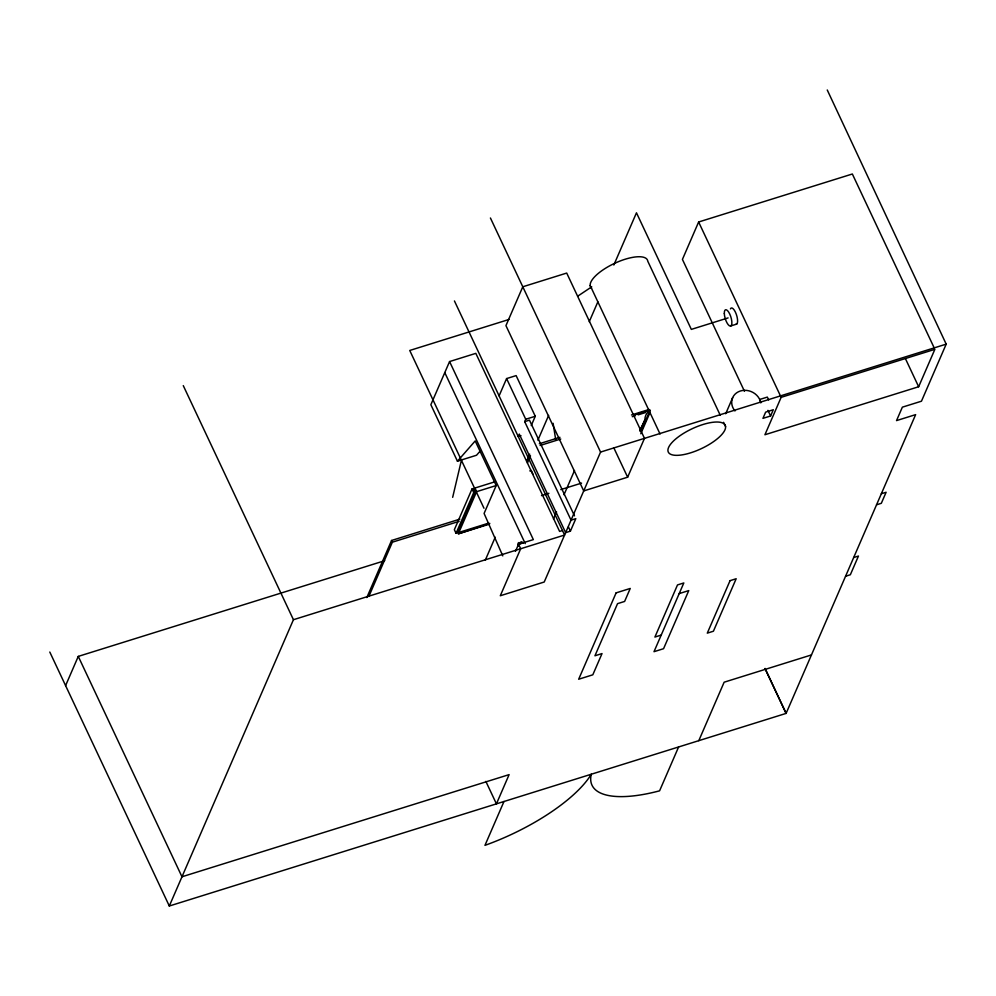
<?xml version="1.0" encoding="UTF-8"?>
<svg xmlns="http://www.w3.org/2000/svg" width="996" height="996" viewBox="0 0 996 996"><rect width="100%" height="100%" fill="white"/><g stroke="black" fill="none" stroke-linecap="round" stroke-linejoin="round"><path stroke-width="1.49" d="M452.67 497.328L461.422 460.276M65.599 685.622L78.273 656.389L384.668 560.711M827.253 89.989L946.2 344.143L921.462 401.201L902.364 407.165L896.537 420.598L915.635 414.635L786.105 713.397L169.308 906.011L293.434 619.711L183.276 385.626M562.466 530.519L559.603 531.416L475.827 353.356L449.57 361.56L430.857 404.725L457.438 461.21L476.524 455.247L480.483 450.74M366.814 597.55L391.553 540.479L459.816 519.153M368.856 596.417L392.362 542.185L391.553 540.479M499.096 395.848L506.591 378.58L516.127 375.604L535.275 416.278L531.242 425.566M472.029 488.949L454.35 529.71L456.056 533.321L457.488 532.872L475.167 492.111L473.461 488.501L472.029 488.949L473.723 492.559L456.056 533.321M473.673 490.854L474.893 488.052L494.502 481.927M488.625 523.149L458.919 532.424L476.598 491.663L474.893 488.052M457.438 461.21L475.204 440.942L496.195 485.538L484.093 513.45L502.793 555.893M520.97 435.663L518.244 436.522L519.277 434.119L565.641 532.636L570.409 531.142L575.812 518.667L571.044 520.161L524.693 421.644L525.726 419.254L506.591 378.58M526.598 461.285L529.698 454.151M485.338 560.038L495.236 537.205M527.407 463.003L530.507 455.869M537.89 440.182L548.634 415.407M589.246 321.72L597.861 301.85M613.835 265.023L636.469 212.808L691.336 329.39L728.088 317.911M515.467 551.348L518.555 544.227L533.346 539.608L449.57 361.56M553.477 519.016L556.577 511.882M563.997 494.763L574.518 470.51M934.211 347.928L852.352 174.001L698.632 221.996L682.422 259.408L744.46 391.266M490.418 217.987L600.563 452.072L544.214 582.025L500.303 595.745L520.671 548.746L518.555 544.227M640.03 431.355L644.898 419.69A13.969 12.176 23.4 0 1 650.064 410.34L640.876 431.529M640.802 433.77L650.077 412.356M627.642 477.196L644.487 438.352L566.712 273.066L522.788 286.786L505.943 325.63L583.718 490.916L627.642 477.196L613.797 447.789M503.988 801.494L484.965 845.343A109.635 38.209 -25.2 0 0 591.288 774.228A109.635 38.209 -25.2 0 0 659.589 790.824L678.6 746.975M725.686 413.763L732.67 397.653M770.593 415.979L773.294 409.742L765.65 412.132L762.948 418.357L770.593 415.979L767.941 410.352M781.138 397.342L764.928 434.742L918.648 386.747L934.871 349.335L781.138 397.342L698.632 221.996M698.794 740.663L724.142 682.198L811.454 654.932M639.918 430.222L644.922 420.063M577.717 296.186L591.724 286.823M508.956 319.479L409.742 350.468L483.981 508.234M730.952 325.891L736.679 324.098M525.726 419.254L535.275 416.278M524.693 421.644L529.461 420.15L574.493 515.853M539.309 443.755L559.951 437.306M631.464 414.971L649.155 409.443M649.965 410.14L634.315 415.021L634.875 415.631L633.917 415.93M540.106 445.473L560.76 439.024M632.273 416.689L635.211 415.768M638.162 414.846L645.533 412.543M529.797 470.909L531.229 470.461L532.922 474.071M600.563 452.072L946.2 344.143M473.723 492.559L475.167 492.111M476.598 491.663L496.195 485.538M392.362 542.185L459.144 521.344M541.488 495.622L548.908 493.306M560.785 489.596L581.564 483.11M489.795 523.41L458.297 533.868L489.484 524.12M293.434 619.711L564.595 535.039L454.437 300.954M881.336 493.755L886.104 492.273L881.323 503.304L876.542 504.785M679.21 593.579L688.759 590.603L663.56 648.707L654.011 651.683L683.816 582.959L677.504 584.926L654.907 637.054L661.207 635.087M853.672 557.536L858.452 556.054L850.347 574.754L845.567 576.248M905.451 358.685L918.648 386.747M768.663 399.906L767.331 397.093L759.699 399.471L761.019 402.284M720.282 415.32L647.786 261.238A31.436 10.956 -25.2 0 0 613.872 263.691A31.436 10.956 -25.2 0 0 591.524 288.081M723.582 422.316L725.561 426.525A31.436 10.956 -25.2 0 1 683.555 454.624A31.436 10.956 -25.2 0 1 681.189 434.891A31.436 10.956 -25.2 0 1 725.561 426.525M590.192 285.553L660.062 434.032M765.015 668.577L786.105 713.397L765.077 668.465M568.417 526.921L570.409 531.142M444.776 372.591L525.265 543.629M457.787 530.021L458.919 532.424M485.861 781.399L496.431 803.859L509.105 774.627L181.982 876.779L78.273 656.389M49.8 652.044L169.308 906.011M553.116 423.288L555.693 439.634M734.961 410.962A14.915 12.998 23.4 0 1 740.377 390.992A14.915 12.998 23.4 0 1 760.782 402.894M730.417 308.897A8.528 2.938 72.7 0 1 736.305 314.288A8.528 2.938 72.7 0 1 735.932 324.31M520.659 542.222A6.399 2.204 72.7 0 1 523.174 543.119M517.895 546.231A6.399 2.204 72.7 0 1 520.784 543.866M616.113 592.869L578.676 679.235L592.807 674.815L602.02 653.575L594.948 655.779L617.545 603.651L624.617 601.447L630.244 588.449L616.113 592.869M730.056 580.656L707.297 633.132L713.41 631.227L736.168 578.738L730.056 580.656M724.316 313.566A8.528 2.938 72.7 0 0 730.205 326.09A8.528 2.938 72.7 0 0 729.757 314.076A8.528 2.938 72.7 0 0 724.316 313.566"/></g></svg>
